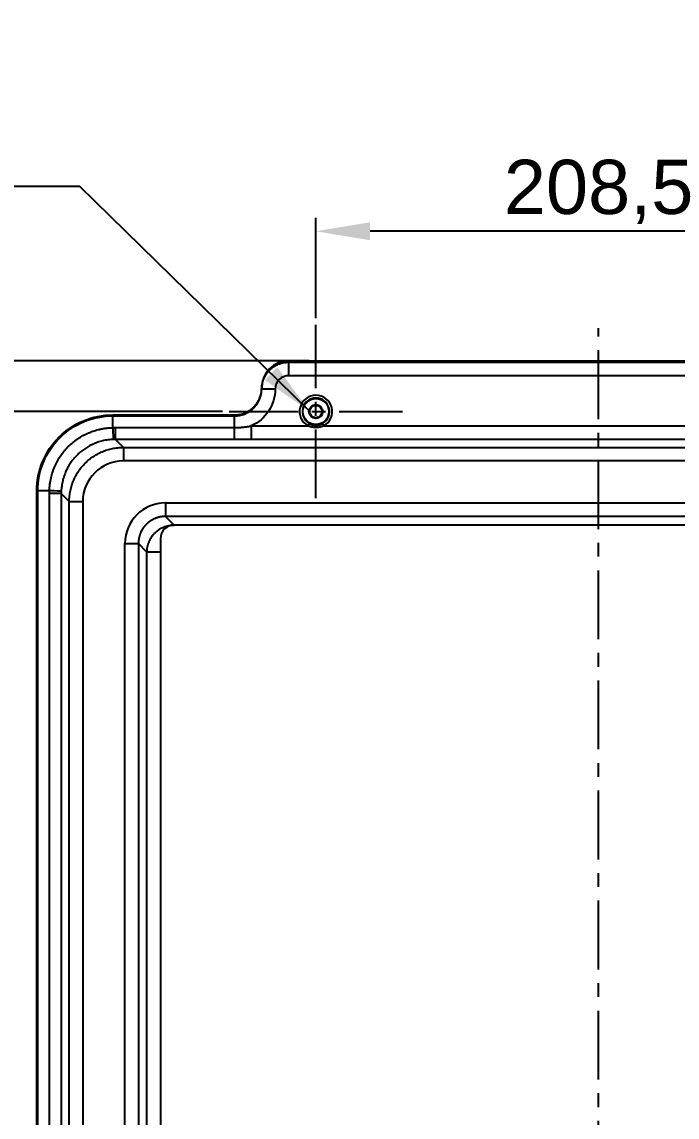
# Model space of a CAD drawing. Header units: millimetres. Extents: x 6110 to 6704, y -2661 to -1821.
# Drawn here: x 6230 to 6290.4, y -2216.2 to -2115.1 of the extents above; entities that cross this region are included whole.
import ezdxf

# ---------------------------------------------------------------- set-up
doc = ezdxf.new("R2010")
doc.units = ezdxf.units.MM
doc.header["$LTSCALE"] = 0.1
doc.linetypes.add('CENTERX2', pattern=[101.6, 63.5, -12.7, 12.7, -12.7])
doc.linetypes.add('HIDDEN2', pattern=[4.7625, 3.175, -1.5875])
doc.layers.add('1', color=4, linetype='HIDDEN2', lineweight=13)
doc.layers.add('DIM', color=3, linetype='Continuous', lineweight=9)
doc.layers.add('CENTER', color=1, linetype='CENTERX2')
doc.styles.get("Standard").update_dxf_attribs({"font": 'arial.ttf'})
doc.dimstyles.new('ISO-25', dxfattribs={"dimtxt": 2.5, "dimasz": 2.5, "dimexe": 1.25, "dimexo": 0.625, "dimtad": 1, "dimlfac": 5, "dimtxsty": 'Standard', "dimcen": 2.5, "dimadec": 0, "dimazin": 0, "dimtfac": 1, "dimtmove": 0, "dimatfit": 3, "dimfxl": 1, "dimarcsym": 0})

# ---------------------------------------------------------------- blocks, each defined once
blk = doc.blocks.new('*D40')
at = {"layer": 'Defpoints', "color": 0, "transparency": 16777216}
for p in [(6210.34, -2151.11), (6249.06, -2151.11), (6250.3, -2527.93)]:
    blk.add_point(p, dxfattribs=at)
at = {"layer": 'DIM', "color": 0, "lineweight": -2, "transparency": 16777216}
for p, q in [((6248.44, -2151.11), (6209.09, -2151.11)), ((6210.34, -2522.93), (6210.34, -2156.11)), ((6249.67, -2527.93), (6209.09, -2527.93))]:
    blk.add_line(p, q, dxfattribs=at)
at = {"layer": 'DIM', "color": 0, "transparency": 16777216}
for points in [[(6209.5, -2156.11), (6211.17, -2156.11), (6210.34, -2151.11)], [(6209.5, -2522.93), (6211.17, -2522.93), (6210.34, -2527.93)]]:
    blk.add_solid(points, dxfattribs=at)
at = {"layer": 'DIM', "color": 0, "transparency": 16777216, "insert": (6207.16, -2339.52), "char_height": 5, "attachment_point": 5, "rotation": 90, "bg_fill": 3, "box_fill_scale": 1.1, "bg_fill_color": 256, "bg_fill_true_color": 13158600, "bg_fill_transparency": 0}
blk.add_mtext('1507', dxfattribs=at)
blk = doc.blocks.new('*D41')
at = {"layer": 'Defpoints', "color": 0, "transparency": 16777216}
for p in [(6189.49, -2146.42), (6257.06, -2146.42), (6254.56, -2532.54)]:
    blk.add_point(p, dxfattribs=at)
at = {"layer": 'DIM', "color": 0, "lineweight": -2, "transparency": 16777216}
for p, q in [((6256.44, -2146.42), (6188.24, -2146.42)), ((6189.49, -2527.54), (6189.49, -2151.42)), ((6253.94, -2532.54), (6188.24, -2532.54))]:
    blk.add_line(p, q, dxfattribs=at)
at = {"layer": 'DIM', "color": 0, "transparency": 16777216}
for points in [[(6188.66, -2151.42), (6190.32, -2151.42), (6189.49, -2146.42)], [(6188.66, -2527.54), (6190.32, -2527.54), (6189.49, -2532.54)]]:
    blk.add_solid(points, dxfattribs=at)
at = {"layer": 'DIM', "color": 0, "transparency": 16777216, "insert": (6185.86, -2339.48), "char_height": 5, "attachment_point": 5, "rotation": 90, "bg_fill": 3, "box_fill_scale": 1.1, "bg_fill_color": 256, "bg_fill_true_color": 13158600, "bg_fill_transparency": 0}
blk.add_mtext('1544,5', dxfattribs=at)
blk = doc.blocks.new('*D43')
at = {"layer": 'Defpoints', "color": 0, "transparency": 16777216}
for p in [(6257.06, -2134.47), (6257.06, -2143.11), (6309.2, -2143.11)]:
    blk.add_point(p, dxfattribs=at)
at = {"layer": 'DIM', "color": 0, "lineweight": -2, "transparency": 16777216}
for p, q in [((6257.06, -2142.49), (6257.06, -2133.22)), ((6309.2, -2142.49), (6309.2, -2133.22)), ((6304.2, -2134.47), (6262.06, -2134.47))]:
    blk.add_line(p, q, dxfattribs=at)
at = {"layer": 'DIM', "color": 0, "transparency": 16777216}
for points in [[(6262.06, -2133.64), (6262.06, -2135.3), (6257.06, -2134.47)], [(6304.2, -2133.64), (6304.2, -2135.3), (6309.2, -2134.47)]]:
    blk.add_solid(points, dxfattribs=at)
at = {"layer": 'DIM', "color": 0, "transparency": 16777216, "insert": (6283.13, -2130.84), "char_height": 5, "attachment_point": 5, "bg_fill": 3, "box_fill_scale": 1.1, "bg_fill_color": 256, "bg_fill_true_color": 13158600, "bg_fill_transparency": 0}
blk.add_mtext('208,5', dxfattribs=at)

msp = doc.modelspace()

# ---------------------------------------------------------------- hatches: boundary and pattern name
at = {"layer": 'DIM'}
h = msp.add_hatch(dxfattribs=at)
h.set_pattern_fill('ANSI31', color=2)
edge = h.paths.add_edge_path()
edge.add_line((6619.617, -2595.98), (6619.617, -1962.206))
edge.add_line((6634.617, -1966.11), (6619.617, -1966.11))
edge.add_line((6634.617, -2610.98), (6634.617, -1966.11))
edge.add_line((6634.617, -2610.98), (6184.457, -2610.98))
edge.add_line((6619.617, -2595.98), (6184.457, -2595.98))
edge.add_line((6184.457, -2610.98), (6184.457, -2595.98))

# ---------------------------------------------------------------- linework, layer by layer
at = {"layer": '1', "color": 7, "linetype": 'Continuous', "lineweight": -3}
for p, q in [((6254.564, -2146.419), (6254.564, -2146.554)), ((6254.564, -2146.419), (6311.701, -2146.419)), ((6254.564, -2146.554), (6311.701, -2146.554)), ((6254.564, -2147.802), (6254.564, -2146.554)), ((6311.701, -2147.802), (6254.564, -2147.802)), ((6253.314, -2149.043), (6252.064, -2149.032)), ((6238.327, -2151.424), (6238.327, -2151.512)), ((6238.327, -2151.424), (6249.564, -2151.424)), ((6238.327, -2152.597), (6238.327, -2151.512)), ((6238.327, -2151.512), (6249.565, -2151.512)), ((6249.565, -2152.595), (6249.565, -2151.512)), ((6238.572, -2152.595), (6249.565, -2152.595)), ((6238.572, -2153.677), (6238.572, -2152.595)), ((6249.565, -2153.677), (6249.565, -2152.595)), ((6251.107, -2152.43), (6256.336, -2152.43)), ((6251.107, -2152.43), (6251.107, -2153.678)), ((6256.457, -2152.211), (6256.336, -2152.43)), ((6257.792, -2152.43), (6257.671, -2152.211)), ((6257.792, -2152.43), (6308.472, -2152.43)), ((6249.565, -2153.677), (6238.572, -2153.677)), ((6238.572, -2153.677), (6239.313, -2154.418)), ((6315.158, -2153.678), (6251.107, -2153.678)), ((6239.313, -2154.418), (6326.951, -2154.418)), ((6239.313, -2154.418), (6239.313, -2155.667)), ((6326.951, -2155.667), (6239.313, -2155.667)), ((6231.326, -2158.425), (6231.414, -2158.425)), ((6231.326, -2518.039), (6231.326, -2158.425)), ((6232.499, -2158.425), (6231.414, -2158.425)), ((6231.414, -2518.039), (6231.414, -2158.425)), ((6232.497, -2517.795), (6232.497, -2158.67)), ((6233.579, -2158.67), (6232.497, -2158.67)), ((6234.32, -2159.412), (6233.579, -2158.67)), ((6233.579, -2158.67), (6233.579, -2517.795)), ((6234.32, -2159.412), (6235.569, -2159.412)), ((6234.32, -2354.877), (6234.32, -2159.412)), ((6235.569, -2159.412), (6235.569, -2354.877)), ((6243.193, -2159.544), (6243.193, -2160.793)), ((6243.193, -2159.544), (6316.574, -2159.544)), ((6243.193, -2160.793), (6243.984, -2161.584)), ((6316.574, -2160.793), (6243.193, -2160.793)), ((6315.781, -2161.584), (6243.986, -2161.584)), ((6242.737, -2162.832), (6242.737, -2282.729)), ((6239.448, -2163.289), (6240.696, -2163.289)), ((6239.448, -2282.73), (6239.448, -2163.289)), ((6241.489, -2164.082), (6240.696, -2163.289)), ((6240.696, -2163.289), (6240.696, -2282.73)), ((6242.737, -2164.082), (6241.489, -2164.082)), ((6241.489, -2282.73), (6241.489, -2164.082))]:
    msp.add_line(p, q, dxfattribs=at)
for radius in [1.201, 0.639, 0.569]:
    msp.add_circle((6257.064, -2151.114), radius, dxfattribs=at)
for radius in [1.504, 1.254]:
    msp.add_arc((6257.064, -2151.114), radius, 298.9552, 241.0448, dxfattribs=at)
for centre, major_axis, ratio, start_param, end_param in [((6254.564, -2148.923), (0, 2.503), 0.9986295, 0, 1.5706798), ((6254.564, -2149.054), (0, 1.252), 0.9986295, 0, 1.5619422), ((6254.564, -2148.921), (0, 12.495), 0.2000712, 1.5709125, 1.5796505), ((6254.565, -2151.419), (0, 9.999), 0.5000878, 1.5712178, 1.5801016), ((6238.327, -2152.433), (-0.049, 1.249), 0.0052135, 1.7024646, 3.0872311), ((6239.324, -2159.422), (2.659, -2.659), 0.9972647, 2.357564, 3.9256213), ((6232.335, -2158.425), (-1.249, 0.049), 0.0052135, 3.1959542, 4.5807207), ((6243.203, -2163.299), (2.659, -2.659), 0.9972647, 2.357564, 3.9256213), ((6243.989, -2162.836), (0.886, -0.886), 0.9972647, 2.357564, 3.9256213)]:
    msp.add_ellipse(centre, major_axis=major_axis, ratio=ratio, start_param=start_param, end_param=end_param, dxfattribs=at)
for points, knots in [([(6252.064, -2149.032), (6252.065, -2148.928), (6252.073, -2148.827), (6252.099, -2148.627), (6252.118, -2148.53), (6252.166, -2148.34), (6252.196, -2148.248), (6252.264, -2148.071), (6252.302, -2147.985), (6252.387, -2147.821), (6252.434, -2147.743), (6252.533, -2147.594), (6252.586, -2147.523), (6252.697, -2147.39), (6252.755, -2147.327), (6252.875, -2147.209), (6252.937, -2147.154), (6253.064, -2147.052), (6253.129, -2147.006), (6253.26, -2146.919), (6253.327, -2146.88), (6253.461, -2146.809), (6253.528, -2146.777), (6253.663, -2146.721), (6253.731, -2146.696), (6253.865, -2146.653), (6253.931, -2146.634), (6254.063, -2146.604), (6254.128, -2146.591), (6254.257, -2146.572), (6254.32, -2146.565), (6254.444, -2146.556), (6254.505, -2146.554), (6254.564, -2146.554)], [0, 0, 0, 0, 0.0625, 0.0625, 0.125, 0.125, 0.1875, 0.1875, 0.25, 0.25, 0.3125, 0.3125, 0.375, 0.375, 0.4375, 0.4375, 0.5, 0.5, 0.5625, 0.5625, 0.625, 0.625, 0.6875, 0.6875, 0.75, 0.75, 0.8125, 0.8125, 0.875, 0.875, 0.9375, 0.9375, 1, 1, 1, 1]), ([(6249.564, -2151.424), (6249.647, -2151.424), (6249.729, -2151.42), (6249.891, -2151.403), (6249.972, -2151.392), (6250.131, -2151.36), (6250.21, -2151.34), (6250.309, -2151.31), (6250.338, -2151.301), (6250.367, -2151.291), (6250.387, -2151.284), (6250.397, -2151.281), (6250.445, -2151.264), (6250.483, -2151.249), (6250.597, -2151.202), (6250.744, -2151.132), (6250.884, -2151.048), (6250.986, -2150.98), (6251.019, -2150.957), (6251.069, -2150.92), (6251.085, -2150.908), (6251.118, -2150.882), (6251.134, -2150.869), (6251.213, -2150.804), (6251.274, -2150.749), (6251.389, -2150.634), (6251.444, -2150.573), (6251.547, -2150.448), (6251.596, -2150.382), (6251.653, -2150.297), (6251.664, -2150.279), (6251.681, -2150.253), (6251.686, -2150.245), (6251.697, -2150.227), (6251.724, -2150.183), (6251.749, -2150.138), (6251.807, -2150.03), (6251.877, -2149.883), (6251.932, -2149.73), (6251.968, -2149.612), (6251.979, -2149.573), (6251.994, -2149.513), (6251.998, -2149.493), (6252.008, -2149.453), (6252.012, -2149.432), (6252.032, -2149.332), (6252.056, -2149.169), (6252.064, -2149.005), (6252.064, -2148.922)], [0, 0, 0, 0, 0.0625, 0.0625, 0.125, 0.125, 0.1875, 0.1875, 0.203125, 0.2109375, 0.2109375, 0.21875, 0.21875, 0.25, 0.25, 0.3125, 0.375, 0.375, 0.40625, 0.40625, 0.421875, 0.421875, 0.4375, 0.4375, 0.5, 0.5, 0.5625, 0.5625, 0.625, 0.625, 0.640625, 0.640625, 0.6484375, 0.6484375, 0.65625, 0.6875, 0.6875, 0.75, 0.8125, 0.8125, 0.84375, 0.84375, 0.859375, 0.859375, 0.875, 0.875, 0.9375, 1, 1, 1, 1]), ([(6249.565, -2151.512), (6249.638, -2151.512), (6249.713, -2151.509), (6249.864, -2151.496), (6249.941, -2151.485), (6250.095, -2151.457), (6250.172, -2151.439), (6250.327, -2151.395), (6250.404, -2151.368), (6250.557, -2151.308), (6250.633, -2151.274), (6250.782, -2151.197), (6250.855, -2151.155), (6250.997, -2151.062), (6251.067, -2151.012), (6251.166, -2150.932), (6251.199, -2150.904), (6251.247, -2150.861), (6251.27, -2150.839), (6251.298, -2150.813), (6251.311, -2150.8), (6251.318, -2150.794), (6251.321, -2150.79), (6251.323, -2150.789), (6251.324, -2150.788), (6251.324, -2150.788), (6251.324, -2150.787), (6251.324, -2150.787), (6251.324, -2150.787), (6251.324, -2150.787), (6251.324, -2150.787), (6251.324, -2150.787), (6251.326, -2150.785), (6251.334, -2150.778), (6251.348, -2150.763), (6251.366, -2150.745), (6251.377, -2150.734), (6251.401, -2150.708), (6251.415, -2150.693), (6251.445, -2150.659), (6251.462, -2150.64), (6251.497, -2150.597), (6251.516, -2150.574), (6251.557, -2150.522), (6251.578, -2150.494), (6251.621, -2150.433), (6251.644, -2150.399), (6251.69, -2150.328), (6251.713, -2150.29), (6251.76, -2150.208), (6251.783, -2150.165), (6251.829, -2150.072), (6251.851, -2150.023), (6251.894, -2149.92), (6251.914, -2149.866), (6251.952, -2149.753), (6251.97, -2149.694), (6252.001, -2149.572), (6252.015, -2149.508), (6252.038, -2149.377), (6252.047, -2149.31), (6252.06, -2149.173), (6252.064, -2149.103), (6252.064, -2149.032)], [0, 0, 0, 0, 0.0416667, 0.0416667, 0.0833333, 0.0833333, 0.125, 0.125, 0.1666667, 0.1666667, 0.2083333, 0.2083333, 0.25, 0.25, 0.2916667, 0.2916667, 0.3125, 0.3125, 0.3229167, 0.328125, 0.3307292, 0.3320312, 0.3326823, 0.3330078, 0.3331706, 0.333252, 0.3332926, 0.333313, 0.3333232, 0.3333282, 0.3333282, 0.3333333, 0.3333333, 0.375, 0.4166667, 0.4166667, 0.4583333, 0.4583333, 0.5, 0.5, 0.5416667, 0.5416667, 0.5833333, 0.5833333, 0.625, 0.625, 0.6666667, 0.6666667, 0.7083333, 0.7083333, 0.75, 0.75, 0.7916667, 0.7916667, 0.8333333, 0.8333333, 0.875, 0.875, 0.9166667, 0.9166667, 0.9583333, 0.9583333, 1, 1, 1, 1]), ([(6253.314, -2149.043), (6253.308, -2149.76), (6253.095, -2150.463), (6252.313, -2151.661), (6251.754, -2152.137), (6251.107, -2152.43)], [0, 0, 0, 0, 0.5, 0.5, 1, 1, 1, 1]), ([(6231.326, -2158.425), (6231.326, -2157.509), (6231.508, -2156.592), (6232.209, -2154.899), (6232.727, -2154.122), (6234.024, -2152.825), (6234.8, -2152.307), (6236.494, -2151.606), (6237.411, -2151.424), (6238.327, -2151.424)], [0, 0, 0, 0, 0.25, 0.25, 0.5, 0.5, 0.75, 0.75, 1, 1, 1, 1]), ([(6231.414, -2158.425), (6231.414, -2157.52), (6231.594, -2156.616), (6232.286, -2154.943), (6232.798, -2154.176), (6234.078, -2152.897), (6234.845, -2152.384), (6236.518, -2151.692), (6237.422, -2151.512), (6238.327, -2151.512)], [0, 0, 0, 0, 0.25, 0.25, 0.5, 0.5, 0.75, 0.75, 1, 1, 1, 1]), ([(6232.499, -2158.425), (6232.503, -2158.22), (6232.518, -2158.016), (6232.568, -2157.616), (6232.603, -2157.419), (6232.69, -2157.033), (6232.743, -2156.845), (6232.834, -2156.57), (6232.866, -2156.48), (6232.918, -2156.347), (6232.936, -2156.303), (6232.972, -2156.215), (6232.991, -2156.172), (6233.086, -2155.957), (6233.171, -2155.79), (6233.353, -2155.467), (6233.45, -2155.311), (6233.657, -2155.012), (6233.766, -2154.868), (6233.937, -2154.663), (6233.996, -2154.596), (6234.085, -2154.499), (6234.13, -2154.451), (6234.183, -2154.396), (6234.21, -2154.368), (6234.223, -2154.355), (6234.23, -2154.348), (6234.233, -2154.345), (6234.235, -2154.343), (6234.236, -2154.342), (6234.236, -2154.342), (6234.236, -2154.342), (6234.236, -2154.341), (6234.236, -2154.341), (6234.236, -2154.341), (6234.236, -2154.341), (6234.278, -2154.3), (6234.32, -2154.259), (6234.403, -2154.18), (6234.445, -2154.142), (6234.572, -2154.03), (6234.656, -2153.959), (6234.823, -2153.826), (6234.907, -2153.764), (6235.03, -2153.676), (6235.071, -2153.648), (6235.152, -2153.593), (6235.192, -2153.567), (6235.392, -2153.439), (6235.546, -2153.351), (6235.768, -2153.236), (6235.84, -2153.2), (6235.945, -2153.15), (6235.998, -2153.127), (6236.057, -2153.1), (6236.087, -2153.087), (6236.101, -2153.081), (6236.109, -2153.078), (6236.112, -2153.076), (6236.114, -2153.076), (6236.115, -2153.075), (6236.115, -2153.075), (6236.116, -2153.075), (6236.116, -2153.075), (6236.116, -2153.075), (6236.173, -2153.05), (6236.235, -2153.025), (6236.366, -2152.974), (6236.436, -2152.949), (6236.585, -2152.897), (6236.663, -2152.872), (6236.829, -2152.822), (6236.917, -2152.798), (6237.101, -2152.752), (6237.197, -2152.73), (6237.399, -2152.69), (6237.504, -2152.671), (6237.724, -2152.64), (6237.839, -2152.627), (6238.077, -2152.607), (6238.2, -2152.6), (6238.327, -2152.597)], [0, 0, 0, 0, 0.0625, 0.0625, 0.125, 0.125, 0.1875, 0.1875, 0.21875, 0.21875, 0.234375, 0.234375, 0.25, 0.25, 0.3125, 0.3125, 0.375, 0.375, 0.4375, 0.4375, 0.46875, 0.46875, 0.484375, 0.4921875, 0.4960938, 0.4980469, 0.4990234, 0.4995117, 0.4997559, 0.4998779, 0.499939, 0.4999695, 0.4999847, 0.4999924, 0.4999924, 0.5, 0.5, 0.515625, 0.515625, 0.53125, 0.53125, 0.5625, 0.5625, 0.59375, 0.59375, 0.609375, 0.609375, 0.625, 0.625, 0.6875, 0.6875, 0.71875, 0.71875, 0.734375, 0.7421875, 0.7460938, 0.7480469, 0.7490234, 0.7495117, 0.7497559, 0.7498779, 0.749939, 0.7499695, 0.7499695, 0.75, 0.75, 0.78125, 0.78125, 0.8125, 0.8125, 0.84375, 0.84375, 0.875, 0.875, 0.90625, 0.90625, 0.9375, 0.9375, 0.96875, 0.96875, 1, 1, 1, 1]), ([(6249.565, -2152.595), (6249.571, -2152.595), (6249.584, -2152.595), (6249.604, -2152.595), (6249.624, -2152.595), (6249.643, -2152.595), (6249.663, -2152.594), (6249.683, -2152.594), (6249.702, -2152.594), (6249.722, -2152.593), (6249.742, -2152.593), (6249.761, -2152.592), (6249.781, -2152.592), (6249.8, -2152.591), (6249.82, -2152.59), (6249.839, -2152.589), (6249.859, -2152.589), (6249.878, -2152.588), (6249.898, -2152.587), (6249.917, -2152.586), (6249.936, -2152.585), (6249.956, -2152.584), (6249.975, -2152.583), (6249.995, -2152.581), (6250.014, -2152.58), (6250.033, -2152.579), (6250.052, -2152.578), (6250.072, -2152.576), (6250.091, -2152.575), (6250.11, -2152.573), (6250.129, -2152.572), (6250.149, -2152.57), (6250.168, -2152.568), (6250.187, -2152.567), (6250.206, -2152.565), (6250.225, -2152.563), (6250.244, -2152.561), (6250.264, -2152.56), (6250.283, -2152.558), (6250.302, -2152.556), (6250.321, -2152.554), (6250.366, -2152.549), (6250.437, -2152.54), (6250.534, -2152.528), (6250.63, -2152.514), (6250.725, -2152.5), (6250.82, -2152.484), (6250.916, -2152.467), (6250.996, -2152.452), (6251.051, -2152.441), (6251.079, -2152.435), (6251.094, -2152.432), (6251.102, -2152.431), (6251.106, -2152.43), (6251.107, -2152.43)], [0, 0, 0, 0, 0.0127233, 0.0254317, 0.0381255, 0.050805, 0.0634704, 0.0761221, 0.0887602, 0.1013852, 0.1139973, 0.1265967, 0.1391838, 0.1517588, 0.164322, 0.1768737, 0.1894141, 0.2019435, 0.2144623, 0.2269705, 0.2394686, 0.2519568, 0.2644354, 0.2769046, 0.2893646, 0.3018159, 0.3142585, 0.3266928, 0.339119, 0.3515375, 0.3639484, 0.3763519, 0.3887485, 0.4011382, 0.4135214, 0.4258983, 0.4382692, 0.4506342, 0.4629938, 0.475348, 0.4876971, 0.5000414, 0.5632737, 0.6259485, 0.6880929, 0.7497327, 0.8125475, 0.8747659, 0.9373558, 0.968672, 0.9843358, 0.9921691, 0.9980213, 1, 1, 1, 1]), ([(6257.792, -2152.43), (6257.789, -2152.431), (6257.783, -2152.434), (6257.774, -2152.438), (6257.765, -2152.442), (6257.756, -2152.446), (6257.747, -2152.45), (6257.737, -2152.454), (6257.728, -2152.458), (6257.719, -2152.461), (6257.71, -2152.465), (6257.701, -2152.469), (6257.691, -2152.472), (6257.682, -2152.476), (6257.673, -2152.479), (6257.663, -2152.483), (6257.654, -2152.486), (6257.645, -2152.49), (6257.635, -2152.493), (6257.626, -2152.496), (6257.617, -2152.499), (6257.607, -2152.502), (6257.598, -2152.505), (6257.588, -2152.508), (6257.579, -2152.511), (6257.569, -2152.514), (6257.56, -2152.517), (6257.55, -2152.52), (6257.541, -2152.522), (6257.531, -2152.525), (6257.522, -2152.528), (6257.512, -2152.53), (6257.502, -2152.533), (6257.493, -2152.535), (6257.483, -2152.537), (6257.474, -2152.54), (6257.464, -2152.542), (6257.454, -2152.544), (6257.445, -2152.546), (6257.435, -2152.548), (6257.425, -2152.551), (6257.415, -2152.552), (6257.406, -2152.554), (6257.396, -2152.556), (6257.386, -2152.558), (6257.376, -2152.56), (6257.366, -2152.562), (6257.357, -2152.563), (6257.347, -2152.565), (6257.337, -2152.566), (6257.327, -2152.568), (6257.317, -2152.569), (6257.307, -2152.571), (6257.297, -2152.572), (6257.287, -2152.573), (6257.277, -2152.574), (6257.267, -2152.575), (6257.257, -2152.577), (6257.247, -2152.578), (6257.237, -2152.579), (6257.227, -2152.579), (6257.217, -2152.58), (6257.207, -2152.581), (6257.197, -2152.582), (6257.187, -2152.583), (6257.177, -2152.583), (6257.167, -2152.584), (6257.156, -2152.584), (6257.146, -2152.585), (6257.136, -2152.585), (6257.126, -2152.586), (6257.116, -2152.586), (6257.105, -2152.586), (6257.095, -2152.586), (6257.085, -2152.586), (6257.075, -2152.587), (6257.061, -2152.587), (6257.045, -2152.587), (6257.026, -2152.586), (6257.007, -2152.586), (6256.987, -2152.585), (6256.968, -2152.584), (6256.949, -2152.583), (6256.93, -2152.582), (6256.911, -2152.58), (6256.893, -2152.579), (6256.874, -2152.577), (6256.855, -2152.575), (6256.836, -2152.573), (6256.818, -2152.57), (6256.799, -2152.567), (6256.781, -2152.565), (6256.762, -2152.562), (6256.744, -2152.558), (6256.726, -2152.555), (6256.707, -2152.551), (6256.689, -2152.548), (6256.671, -2152.543), (6256.653, -2152.539), (6256.635, -2152.535), (6256.617, -2152.53), (6256.599, -2152.525), (6256.581, -2152.52), (6256.563, -2152.515), (6256.545, -2152.51), (6256.527, -2152.504), (6256.51, -2152.498), (6256.492, -2152.492), (6256.475, -2152.486), (6256.457, -2152.48), (6256.44, -2152.473), (6256.422, -2152.466), (6256.405, -2152.46), (6256.388, -2152.452), (6256.37, -2152.445), (6256.353, -2152.437), (6256.342, -2152.432), (6256.336, -2152.43)], [0, 0, 0, 0, 0.0066721, 0.0133386, 0.0199997, 0.0266556, 0.0333065, 0.0399527, 0.0465944, 0.0532318, 0.0598652, 0.0664947, 0.0731206, 0.0797431, 0.0863624, 0.0929788, 0.0995924, 0.1062036, 0.1128125, 0.1194194, 0.1260245, 0.132628, 0.1392302, 0.1458312, 0.1524313, 0.1590308, 0.1656298, 0.1722286, 0.1788274, 0.1854265, 0.192026, 0.1986262, 0.2052274, 0.2118296, 0.2184333, 0.2250386, 0.2316457, 0.2382549, 0.2448664, 0.2514804, 0.2580971, 0.2647168, 0.2713397, 0.277966, 0.2845959, 0.2912297, 0.2978676, 0.3045098, 0.3111566, 0.3178081, 0.3244646, 0.3311263, 0.3377935, 0.3444663, 0.3511449, 0.3578297, 0.3645207, 0.3712183, 0.3779226, 0.3846339, 0.3913524, 0.3980782, 0.4048117, 0.411553, 0.4183023, 0.4250599, 0.4318259, 0.4386007, 0.4453843, 0.452177, 0.458979, 0.4657905, 0.4726117, 0.4794429, 0.4862841, 0.4931358, 0.4999979, 0.5128513, 0.5256684, 0.5384507, 0.5511995, 0.5639162, 0.5766021, 0.5892587, 0.6018874, 0.6144895, 0.6270666, 0.63962, 0.6521511, 0.6646615, 0.6771525, 0.6896257, 0.7020825, 0.7145244, 0.7269528, 0.7393692, 0.7517752, 0.7641721, 0.7765616, 0.7889451, 0.8013241, 0.8137001, 0.8260746, 0.8384491, 0.8508252, 0.8632042, 0.8755878, 0.8879773, 0.9003744, 0.9127805, 0.9251971, 0.9376257, 0.9500677, 0.9625247, 0.9749981, 0.9874894, 1, 1, 1, 1]), ([(6256.457, -2152.211), (6256.46, -2152.212), (6256.465, -2152.215), (6256.472, -2152.219), (6256.48, -2152.223), (6256.489, -2152.228), (6256.497, -2152.232), (6256.506, -2152.237), (6256.515, -2152.241), (6256.525, -2152.246), (6256.534, -2152.25), (6256.545, -2152.255), (6256.555, -2152.26), (6256.566, -2152.264), (6256.577, -2152.269), (6256.588, -2152.274), (6256.6, -2152.279), (6256.612, -2152.283), (6256.625, -2152.288), (6256.637, -2152.293), (6256.651, -2152.298), (6256.664, -2152.302), (6256.678, -2152.307), (6256.692, -2152.311), (6256.706, -2152.316), (6256.721, -2152.32), (6256.736, -2152.324), (6256.761, -2152.331), (6256.795, -2152.339), (6256.837, -2152.348), (6256.877, -2152.354), (6256.915, -2152.359), (6256.95, -2152.363), (6256.982, -2152.366), (6257.012, -2152.367), (6257.039, -2152.368), (6257.071, -2152.368), (6257.113, -2152.367), (6257.168, -2152.364), (6257.231, -2152.358), (6257.301, -2152.346), (6257.36, -2152.333), (6257.405, -2152.321), (6257.432, -2152.313), (6257.459, -2152.304), (6257.484, -2152.296), (6257.507, -2152.287), (6257.53, -2152.278), (6257.551, -2152.269), (6257.572, -2152.261), (6257.591, -2152.252), (6257.609, -2152.243), (6257.626, -2152.235), (6257.642, -2152.227), (6257.657, -2152.219), (6257.667, -2152.213), (6257.671, -2152.211)], [0, 0, 0, 0, 0.0066246, 0.0134911, 0.0205996, 0.02795, 0.0355425, 0.043377, 0.0514535, 0.0597722, 0.0683329, 0.0771357, 0.0861807, 0.0954678, 0.1049971, 0.1147685, 0.1247822, 0.1350381, 0.1455362, 0.1562766, 0.1672592, 0.1784842, 0.1899514, 0.2016609, 0.2136128, 0.2258069, 0.2382435, 0.2509224, 0.2869039, 0.3208094, 0.3526388, 0.3823919, 0.4100687, 0.4356691, 0.4591932, 0.4806412, 0.5000135, 0.5363645, 0.5794467, 0.6292608, 0.6858063, 0.7490822, 0.7724351, 0.7949523, 0.8166337, 0.8374794, 0.8574897, 0.8766644, 0.8950039, 0.9125081, 0.9291772, 0.9450113, 0.9600104, 0.9741749, 0.9875047, 1, 1, 1, 1]), ([(6238.376, -2153.68), (6238.21, -2153.687), (6238.046, -2153.701), (6237.723, -2153.746), (6237.563, -2153.776), (6237.251, -2153.851), (6237.098, -2153.896), (6236.799, -2153.998), (6236.653, -2154.056), (6236.37, -2154.184), (6236.232, -2154.254), (6235.967, -2154.405), (6235.838, -2154.486), (6235.592, -2154.658), (6235.473, -2154.749), (6235.304, -2154.891), (6235.249, -2154.939), (6235.168, -2155.014), (6235.128, -2155.051), (6235.082, -2155.095), (6235.059, -2155.118), (6235.05, -2155.127), (6235.043, -2155.134), (6235.04, -2155.137), (6234.935, -2155.243), (6234.836, -2155.35), (6234.647, -2155.576), (6234.556, -2155.694), (6234.385, -2155.941), (6234.305, -2156.069), (6234.154, -2156.334), (6234.084, -2156.471), (6233.957, -2156.754), (6233.899, -2156.9), (6233.797, -2157.198), (6233.752, -2157.351), (6233.678, -2157.663), (6233.648, -2157.822), (6233.603, -2158.145), (6233.589, -2158.309), (6233.582, -2158.474)], [0, 0, 0, 0, 0.0625, 0.0625, 0.125, 0.125, 0.1875, 0.1875, 0.25, 0.25, 0.3125, 0.3125, 0.375, 0.375, 0.4375, 0.4375, 0.46875, 0.46875, 0.484375, 0.4921875, 0.4960937, 0.4980469, 0.4980469, 0.5, 0.5, 0.5625, 0.5625, 0.625, 0.625, 0.6875, 0.6875, 0.75, 0.75, 0.8125, 0.8125, 0.875, 0.875, 0.9375, 0.9375, 1, 1, 1, 1]), ([(6234.32, -2159.412), (6234.32, -2159.239), (6234.329, -2159.068), (6234.365, -2158.73), (6234.391, -2158.562), (6234.459, -2158.234), (6234.501, -2158.072), (6234.601, -2157.756), (6234.658, -2157.602), (6234.786, -2157.301), (6234.857, -2157.155), (6235.012, -2156.873), (6235.096, -2156.736), (6235.274, -2156.473), (6235.369, -2156.347), (6235.569, -2156.106), (6235.674, -2155.991), (6235.893, -2155.772), (6236.008, -2155.667), (6236.249, -2155.467), (6236.375, -2155.372), (6236.638, -2155.194), (6236.774, -2155.11), (6237.057, -2154.955), (6237.203, -2154.884), (6237.504, -2154.756), (6237.658, -2154.699), (6237.974, -2154.599), (6238.136, -2154.557), (6238.464, -2154.489), (6238.631, -2154.463), (6238.97, -2154.428), (6239.141, -2154.419), (6239.313, -2154.418)], [0, 0, 0, 0, 0.0625, 0.0625, 0.125, 0.125, 0.1875, 0.1875, 0.25, 0.25, 0.3125, 0.3125, 0.375, 0.375, 0.4375, 0.4375, 0.5, 0.5, 0.5625, 0.5625, 0.625, 0.625, 0.6875, 0.6875, 0.75, 0.75, 0.8125, 0.8125, 0.875, 0.875, 0.9375, 0.9375, 1, 1, 1, 1]), ([(6243.193, -2160.793), (6243.188, -2160.793), (6243.18, -2160.793), (6243.167, -2160.793), (6243.154, -2160.793), (6243.141, -2160.793), (6243.129, -2160.793), (6243.116, -2160.794), (6243.103, -2160.794), (6243.09, -2160.795), (6243.077, -2160.795), (6243.065, -2160.796), (6243.052, -2160.796), (6243.039, -2160.797), (6243.026, -2160.798), (6243.014, -2160.799), (6243.001, -2160.8), (6242.988, -2160.801), (6242.975, -2160.802), (6242.963, -2160.803), (6242.95, -2160.804), (6242.937, -2160.805), (6242.925, -2160.807), (6242.912, -2160.808), (6242.9, -2160.809), (6242.887, -2160.811), (6242.874, -2160.812), (6242.862, -2160.814), (6242.849, -2160.816), (6242.837, -2160.817), (6242.824, -2160.819), (6242.812, -2160.821), (6242.799, -2160.823), (6242.787, -2160.825), (6242.775, -2160.827), (6242.762, -2160.829), (6242.75, -2160.831), (6242.737, -2160.834), (6242.725, -2160.836), (6242.713, -2160.838), (6242.7, -2160.841), (6242.688, -2160.843), (6242.676, -2160.846), (6242.664, -2160.848), (6242.651, -2160.851), (6242.639, -2160.854), (6242.627, -2160.857), (6242.615, -2160.859), (6242.603, -2160.862), (6242.591, -2160.865), (6242.579, -2160.868), (6242.566, -2160.871), (6242.554, -2160.874), (6242.542, -2160.878), (6242.53, -2160.881), (6242.518, -2160.884), (6242.507, -2160.888), (6242.495, -2160.891), (6242.483, -2160.894), (6242.471, -2160.898), (6242.459, -2160.902), (6242.447, -2160.905), (6242.435, -2160.909), (6242.424, -2160.913), (6242.412, -2160.916), (6242.4, -2160.92), (6242.389, -2160.924), (6242.377, -2160.928), (6242.365, -2160.932), (6242.354, -2160.936), (6242.342, -2160.94), (6242.331, -2160.945), (6242.319, -2160.949), (6242.308, -2160.953), (6242.296, -2160.957), (6242.285, -2160.962), (6242.273, -2160.966), (6242.262, -2160.971), (6242.251, -2160.975), (6242.239, -2160.98), (6242.228, -2160.985), (6242.217, -2160.989), (6242.206, -2160.994), (6242.194, -2160.999), (6242.183, -2161.004), (6242.172, -2161.009), (6242.161, -2161.014), (6242.15, -2161.019), (6242.139, -2161.024), (6242.128, -2161.029), (6242.117, -2161.034), (6242.106, -2161.039), (6242.095, -2161.045), (6242.084, -2161.05), (6242.074, -2161.055), (6242.063, -2161.061), (6242.052, -2161.066), (6242.041, -2161.072), (6242.031, -2161.077), (6242.02, -2161.083), (6242.009, -2161.089), (6241.999, -2161.094), (6241.988, -2161.1), (6241.978, -2161.106), (6241.967, -2161.112), (6241.957, -2161.118), (6241.946, -2161.124), (6241.936, -2161.13), (6241.926, -2161.136), (6241.915, -2161.142), (6241.905, -2161.148), (6241.895, -2161.154), (6241.885, -2161.16), (6241.875, -2161.166), (6241.864, -2161.173), (6241.854, -2161.179), (6241.844, -2161.185), (6241.834, -2161.192), (6241.824, -2161.198), (6241.814, -2161.205), (6241.805, -2161.211), (6241.795, -2161.218), (6241.785, -2161.225), (6241.775, -2161.231), (6241.765, -2161.238), (6241.756, -2161.245), (6241.746, -2161.252), (6241.736, -2161.258), (6241.727, -2161.265), (6241.717, -2161.272), (6241.708, -2161.279), (6241.698, -2161.286), (6241.689, -2161.293), (6241.68, -2161.3), (6241.67, -2161.307), (6241.661, -2161.315), (6241.652, -2161.322), (6241.642, -2161.329), (6241.633, -2161.336), (6241.624, -2161.344), (6241.615, -2161.351), (6241.606, -2161.358), (6241.597, -2161.366), (6241.588, -2161.373), (6241.579, -2161.381), (6241.57, -2161.388), (6241.561, -2161.396), (6241.553, -2161.404), (6241.544, -2161.411), (6241.535, -2161.419), (6241.526, -2161.427), (6241.518, -2161.434), (6241.509, -2161.442), (6241.501, -2161.45), (6241.492, -2161.458), (6241.484, -2161.466), (6241.475, -2161.474), (6241.467, -2161.482), (6241.459, -2161.49), (6241.45, -2161.498), (6241.442, -2161.506), (6241.434, -2161.514), (6241.423, -2161.524), (6241.41, -2161.537), (6241.395, -2161.553), (6241.38, -2161.569), (6241.365, -2161.585), (6241.35, -2161.601), (6241.335, -2161.617), (6241.321, -2161.634), (6241.306, -2161.65), (6241.292, -2161.667), (6241.277, -2161.684), (6241.263, -2161.701), (6241.249, -2161.718), (6241.235, -2161.735), (6241.222, -2161.753), (6241.208, -2161.77), (6241.195, -2161.788), (6241.181, -2161.806), (6241.168, -2161.824), (6241.155, -2161.842), (6241.142, -2161.861), (6241.13, -2161.879), (6241.117, -2161.898), (6241.105, -2161.916), (6241.092, -2161.935), (6241.08, -2161.954), (6241.068, -2161.973), (6241.057, -2161.993), (6241.045, -2162.012), (6241.034, -2162.032), (6241.022, -2162.051), (6241.011, -2162.071), (6241, -2162.091), (6240.989, -2162.111), (6240.979, -2162.131), (6240.968, -2162.151), (6240.958, -2162.172), (6240.948, -2162.192), (6240.938, -2162.213), (6240.928, -2162.234), (6240.919, -2162.255), (6240.909, -2162.276), (6240.9, -2162.297), (6240.891, -2162.318), (6240.882, -2162.339), (6240.873, -2162.361), (6240.865, -2162.383), (6240.857, -2162.404), (6240.849, -2162.426), (6240.841, -2162.448), (6240.833, -2162.47), (6240.825, -2162.492), (6240.818, -2162.514), (6240.811, -2162.536), (6240.804, -2162.559), (6240.797, -2162.581), (6240.791, -2162.604), (6240.785, -2162.626), (6240.778, -2162.649), (6240.773, -2162.672), (6240.767, -2162.695), (6240.761, -2162.718), (6240.756, -2162.741), (6240.751, -2162.764), (6240.746, -2162.787), (6240.742, -2162.811), (6240.737, -2162.834), (6240.733, -2162.857), (6240.729, -2162.881), (6240.725, -2162.904), (6240.722, -2162.928), (6240.719, -2162.952), (6240.715, -2162.976), (6240.713, -2162.999), (6240.71, -2163.023), (6240.708, -2163.047), (6240.705, -2163.071), (6240.703, -2163.095), (6240.702, -2163.119), (6240.7, -2163.143), (6240.699, -2163.168), (6240.698, -2163.192), (6240.697, -2163.216), (6240.697, -2163.24), (6240.696, -2163.265), (6240.696, -2163.281), (6240.696, -2163.289)], [0, 0, 0, 0, 0.0032804, 0.0065586, 0.0098345, 0.0131082, 0.0163797, 0.019649, 0.0229161, 0.0261809, 0.0294436, 0.032704, 0.0359622, 0.0392182, 0.042472, 0.0457236, 0.0489729, 0.0522201, 0.055465, 0.0587077, 0.0619482, 0.0651865, 0.0684226, 0.0716565, 0.0748882, 0.0781176, 0.0813449, 0.08457, 0.0877928, 0.0910135, 0.0942319, 0.0974481, 0.1006622, 0.103874, 0.1070837, 0.1102911, 0.1134963, 0.1166994, 0.1199002, 0.1230989, 0.1262953, 0.1294896, 0.1326816, 0.1358715, 0.1390592, 0.1422446, 0.1454279, 0.148609, 0.1517879, 0.1549646, 0.1581391, 0.1613114, 0.1644816, 0.1676495, 0.1708153, 0.1739789, 0.1771403, 0.1802995, 0.1834565, 0.1866113, 0.189764, 0.1929145, 0.1960627, 0.1992088, 0.2023528, 0.2054945, 0.2086341, 0.2117715, 0.2149067, 0.2180397, 0.2211706, 0.2242993, 0.2274258, 0.2305501, 0.2336723, 0.2367923, 0.2399101, 0.2430257, 0.2461392, 0.2492505, 0.2523597, 0.2554666, 0.2585714, 0.2616741, 0.2647745, 0.2678729, 0.270969, 0.274063, 0.2771548, 0.2802444, 0.2833319, 0.2864173, 0.2895004, 0.2925814, 0.2956603, 0.298737, 0.3018115, 0.3048839, 0.3079541, 0.3110222, 0.3140881, 0.3171519, 0.3202135, 0.3232729, 0.3263302, 0.3293854, 0.3324384, 0.3354893, 0.338538, 0.3415845, 0.3446289, 0.3476712, 0.3507113, 0.3537493, 0.3567852, 0.3598189, 0.3628504, 0.3658798, 0.3689071, 0.3719322, 0.3749552, 0.3779761, 0.3809948, 0.3840114, 0.3870258, 0.3900382, 0.3930483, 0.3960564, 0.3990623, 0.4020661, 0.4050677, 0.4080673, 0.4110647, 0.4140599, 0.4170531, 0.4200441, 0.423033, 0.4260197, 0.4290044, 0.4319869, 0.4349673, 0.4379455, 0.4409217, 0.4438957, 0.4468676, 0.4498374, 0.4528051, 0.4557707, 0.4587341, 0.4616954, 0.4646547, 0.4676118, 0.4705667, 0.4735196, 0.4764704, 0.479419, 0.4823656, 0.48531, 0.4882524, 0.4911926, 0.4941307, 0.4970667, 0.5000006, 0.5055594, 0.5111258, 0.5166997, 0.5222812, 0.5278703, 0.5334669, 0.5390711, 0.5446829, 0.5503023, 0.5559293, 0.5615639, 0.5672061, 0.5728559, 0.5785134, 0.5841785, 0.5898512, 0.5955315, 0.6012195, 0.6069152, 0.6126185, 0.6183294, 0.6240481, 0.6297744, 0.6355084, 0.64125, 0.6469994, 0.6527564, 0.6585212, 0.6642936, 0.6700738, 0.6758616, 0.6816572, 0.6874606, 0.6932716, 0.6990904, 0.7049169, 0.7107512, 0.7165932, 0.722443, 0.7283005, 0.7341658, 0.7400389, 0.7459197, 0.7518084, 0.7577048, 0.763609, 0.769521, 0.7754408, 0.7813684, 0.7873038, 0.793247, 0.7991981, 0.8051569, 0.8111236, 0.8170982, 0.8230806, 0.8290708, 0.8350688, 0.8410748, 0.8470885, 0.8531102, 0.8591397, 0.8651771, 0.8712223, 0.8772755, 0.8833365, 0.8894054, 0.8954822, 0.9015669, 0.9076595, 0.91376, 0.9198685, 0.9259848, 0.9321091, 0.9382413, 0.9443814, 0.9505294, 0.9566854, 0.9628494, 0.9690212, 0.9752011, 0.9813889, 0.9875846, 0.9937883, 1, 1, 1, 1]), ([(6241.489, -2164.082), (6241.489, -2164), (6241.493, -2163.919), (6241.51, -2163.756), (6241.522, -2163.675), (6241.554, -2163.515), (6241.574, -2163.436), (6241.621, -2163.28), (6241.649, -2163.203), (6241.711, -2163.052), (6241.746, -2162.978), (6241.824, -2162.834), (6241.866, -2162.764), (6241.956, -2162.628), (6242.054, -2162.497), (6242.219, -2162.315), (6242.4, -2162.15), (6242.532, -2162.053), (6242.667, -2161.962), (6242.738, -2161.92), (6242.882, -2161.843), (6242.956, -2161.808), (6243.106, -2161.745), (6243.183, -2161.718), (6243.34, -2161.67), (6243.419, -2161.65), (6243.579, -2161.618), (6243.66, -2161.606), (6243.822, -2161.59), (6243.904, -2161.586), (6243.986, -2161.586)], [0, 0, 0, 0, 0.0625, 0.0625, 0.125, 0.125, 0.1875, 0.1875, 0.25, 0.25, 0.3125, 0.3125, 0.375, 0.375, 0.4375, 0.5, 0.5625, 0.625, 0.625, 0.6875, 0.6875, 0.75, 0.75, 0.8125, 0.8125, 0.875, 0.875, 0.9375, 0.9375, 1, 1, 1, 1])]:
    msp.add_open_spline(points, degree=3, knots=knots, dxfattribs=at)
for points in [[(6238.327, -2152.597), (6238.409, -2152.596), (6238.49, -2152.595), (6238.572, -2152.595)], [(6238.572, -2153.677), (6238.507, -2153.677), (6238.441, -2153.678), (6238.376, -2153.68)], [(6251.107, -2153.678), (6250.593, -2153.678), (6250.079, -2153.677), (6249.565, -2153.677)], [(6232.497, -2158.67), (6232.497, -2158.588), (6232.498, -2158.507), (6232.499, -2158.425)], [(6233.582, -2158.474), (6233.58, -2158.539), (6233.579, -2158.605), (6233.579, -2158.67)]]:
    msp.add_open_spline(points, degree=3, dxfattribs=at)
at = {"layer": 'CENTER'}
for p, q in [((6257.064, -2159.114), (6257.064, -2143.114)), ((6283.132, -2456.602), (6283.132, -2143.425)), ((6249.064, -2151.114), (6265.064, -2151.114))]:
    msp.add_line(p, q, dxfattribs=at)

# ---------------------------------------------------------------- next in the draw order: dimensions: what is measured, and where the dimension line sits
at = {"layer": 'DIM'}
dim = msp.add_linear_dim(base=(6257.064, -2134.469), p1=(6309.201, -2143.114), p2=(6257.064, -2143.114), dimstyle='ISO-25', override={"dimtxt": 5, "dimasz": 5, "dimdec": 1, "dimlfac": 4, "dimadec": 1, "dimtdec": 1, "dimfxl": 1.25, "dimtfill": 1}, dxfattribs=at)
dim.commit()
dim.dimension.update_dxf_attribs({"geometry": '*D43', "text_midpoint": (6283.132, -2130.84)})
dim = msp.add_linear_dim(base=(6210.338, -2151.114), p1=(6250.297, -2527.926), p2=(6249.064, -2151.114), angle=90, text='1507', dimstyle='ISO-25', override={"dimtxt": 5, "dimasz": 5, "dimdec": 1, "dimlfac": 4, "dimadec": 1, "dimtdec": 1, "dimfxl": 1.25, "dimtfill": 1}, dxfattribs=at)
dim.commit()
dim.dimension.update_dxf_attribs({"geometry": '*D40', "text_midpoint": (6207.16, -2339.52)})

# ---------------------------------------------------------------- next in the draw order: dimensions: what is measured, and where the dimension line sits
dim = msp.add_linear_dim(base=(6189.49, -2146.419), p1=(6254.561, -2532.542), p2=(6257.064, -2146.419), angle=90, dimstyle='ISO-25', override={"dimtxt": 5, "dimasz": 5, "dimdec": 1, "dimlfac": 4, "dimadec": 1, "dimtdec": 1, "dimfxl": 1.25, "dimtfill": 1}, dxfattribs=at)
dim.commit()
dim.dimension.update_dxf_attribs({"geometry": '*D41', "text_midpoint": (6185.86, -2339.48)})

# ---------------------------------------------------------------- next in the draw order: leaders
msp.add_leader([(6256.495, -2151.114), (6235.3, -2130.331), (6173.345, -2130.331)], dimstyle='ISO-25', override={"dimtxt": 5, "dimasz": 5, "dimgap": 0.625, "dimtad": 0, "dimdec": 1, "dimlfac": 4, "dimadec": 1, "dimtdec": 1, "dimfxl": 1.25, "dimtfill": 1}, dxfattribs=at)

doc.saveas('drawing.dxf')
